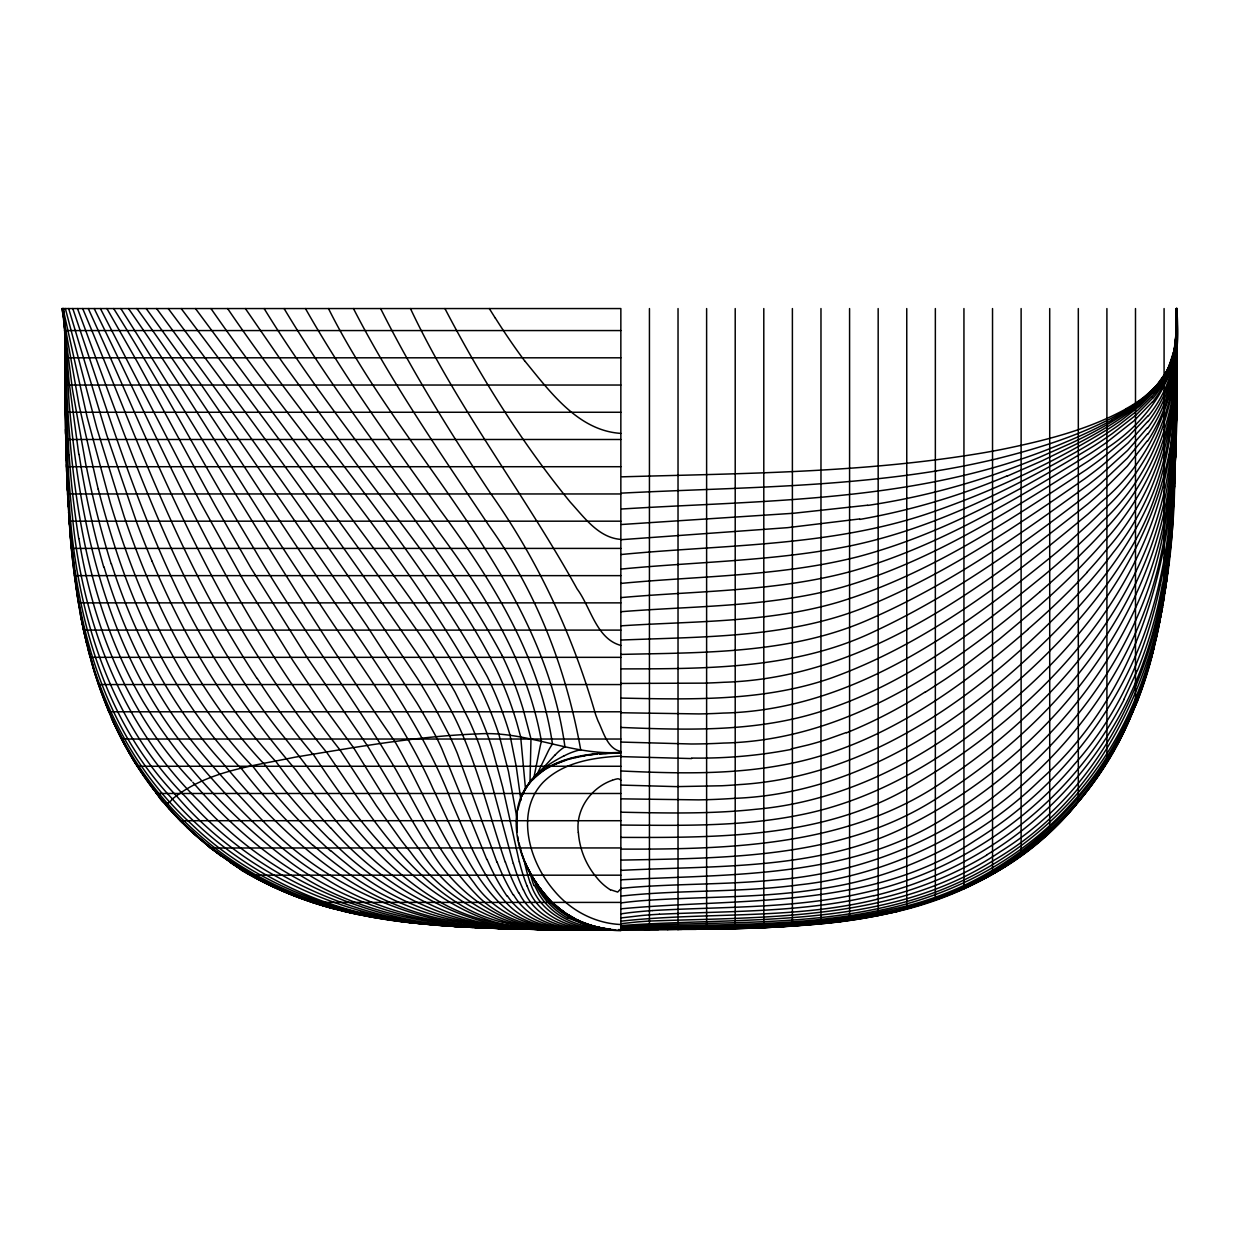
<?xml version="1.0" encoding="UTF-8"?>
<svg xmlns="http://www.w3.org/2000/svg" width="1239" height="1239" viewBox="0 0 1239 1239"><rect width="100%" height="100%" fill="white"/><g stroke="black" fill="none" stroke-linecap="round" stroke-linejoin="round"><path stroke-width="1.5" d="M1176.431 336.807L1176.353 308.557L1176.369 318.377M1176.88 343.699L1176.895 336.915M1176.911 334.778L1176.678 323.441M1176.787 321.954L1176.787 315.248L1176.833 320.483M1176.895 313.157L1176.895 310.912M1176.911 309.812L1176.911 308.557L1176.492 327.251M1176.88 338.774L1177.035 308.557L1176.88 315.279M1176.895 318.206L1176.911 308.557L1176.911 348.717M1174.2 360.177L1176.523 336.141L1176.663 308.557L1176.833 320.158M1176.849 356.847L1176.864 351.102M1176.849 358.907L1176.926 339.796M1176.957 338.712L1176.973 308.557L1176.911 340.601M1176.864 350.73L1176.895 341.639M1176.585 326.353C1180.968 396.155 1153.726 465.709 1101.006 512.218A537.23 537.215 0 0 1 1088.384 524.407L1068.839 542.001A868.895 868.88 0 0 1 1053.599 554.902C958.537 632.169 850.775 710.257 723.189 713.075A598.468 598.468 0 0 1 698.858 713.927L620.847 712.75M1176.895 313.436L1176.833 320.855M1176.787 374.023L1176.88 349.352M1176.926 347.323L1176.756 379.831M1176.864 329.497L1176.508 345.604M620.847 698.084C691.083 699.508 763.255 701.553 830.657 678.244C927.376 643.552 1009.893 579.109 1088.059 514.061A544.974 544.959 0 0 0 1100.635 502.445C1157.923 455.627 1182.114 383.796 1176.957 311.531M1176.818 365.056L1176.864 355.825M1176.988 337.566C1176.508 411.751 1176.136 486.973 1157.35 559.269C1133.236 651.327 1074.786 731.97 1000.926 790.9C936.374 843.434 855.56 874.145 772.733 880.139C726.054 884.646 679.065 883.655 632.339 887.341A528.124 528.124 0 0 0 620.847 888.425M1176.988 336.404L1176.988 327.003M1176.88 315.48L1176.973 310.54M1176.446 344.008L1176.431 333.09M1176.4 335.537L1176.647 357.699M1176.926 314.009L1176.849 324.959M1176.725 384.09L1176.756 379.057M1174.402 435.849L1176.787 371.344M1176.756 335.413L1174.68 418.534A706.896 706.88 0 0 1 1172.388 446.443C1162.259 592.707 1063.016 717.939 942.848 794.416C848.034 858.658 730.7 857.899 620.847 860.114M1176.926 318.903L1176.911 313.792M1176.911 351.628C1176.369 421.275 1175.486 491.635 1159.921 559.858C1140.995 643.444 1093.991 719.317 1031.096 777.054C967.783 836.573 885.498 875.555 798.954 884.878C739.869 892.808 680.025 889.571 620.847 896.122M1176.942 344.365L1176.973 340.384M1176.957 314.52L1176.957 313.529M1176.895 316.425C1181.263 391.989 1158.883 469.953 1101.579 522.146A529.208 529.208 0 0 1 1088.957 534.923L1069.551 553.183A879.752 879.752 0 0 1 1044.105 575.237C972.723 633.454 896.633 691.486 806.233 715.755C745.801 731.877 682.735 729.941 620.847 727.432M1176.725 382.216L1176.585 399.918M1174.231 357.637L1176.849 319.972L1176.074 346.734L1174.138 365.753A156.904 156.904 0 0 1 1147.732 434.378M1176.756 377.306L1176.632 394.73M1176.756 374.736L1176.787 370.012M1176.849 362.098L1176.647 390.626M1176.787 371.034C1180.055 518.723 1156.297 676.68 1039.986 780.198C981.474 836.898 905.678 875.756 824.988 888.131C764.293 898.554 702.544 896.138 641.353 900.753A431.358 431.358 0 0 0 620.832 902.937M1176.833 360.286L1176.895 347.663M1176.802 352.387L1176.709 342.15M1176.756 373.884C1176.121 444.398 1175.346 515.393 1162.445 584.947M1176.369 339.92L1176.167 351.69M1176.369 340.926C1177.313 412.788 1168.207 487.67 1129.751 550.008C1089.267 617.487 1031.622 673.102 969.626 720.804C907.66 768.134 834.188 802.438 755.836 809.284C711.016 814.131 665.839 813.109 620.847 812.195M1176.895 321.675L1176.926 317.091M1176.833 354.602L1176.74 368.246M1173.534 372.753L1175.579 355.376A326.198 326.198 0 0 0 1176.446 339.982L1176.771 322.806L1176.771 326.43M1176.508 406.95L1176.601 396.883M1176.709 380.187C1175.424 470.541 1173.581 563.791 1138.564 648.555C1106.195 727.587 1047.776 795.453 975.279 840.414C870.01 910.588 740.597 897.47 620.847 908.853M1176.647 392.004L1176.477 409.706M1176.4 337.999L1176.059 355.608A488.708 488.693 0 0 1 1175.331 371.282C1173.101 434.843 1146.4 495.801 1103.237 542.295A513.55 513.535 0 0 1 1090.707 556.218L1081.337 566.037A787.694 787.694 0 0 1 1036.331 608.225L998.789 639.649L963.957 666.148A749.301 749.285 0 0 1 946.069 678.678L925.006 692.4M1176.88 317.525L1176.523 336.141M1176.539 401.792L1176.322 420.997M1176.585 393.584C1176.601 522.873 1164.505 663.299 1074.383 764.293C1020.286 828.674 945.032 875.121 862.731 893.025C793.719 908.853 722.569 906.499 652.349 910.557M1176.756 361.556L1176.616 376.191M1176.338 419.309L1176.477 406.702M1176.415 414.26L1176.492 407.894M1176.384 349.909C1175.904 401.204 1170.53 453.582 1149.715 501.005C1126.282 554.096 1088.276 599.242 1047.156 639.556C962.641 722.507 856.072 793.998 733.999 798.365A686.948 686.948 0 0 1 698.672 799.883L620.847 798.845M1176.508 353.409L1174.587 413.981A624.673 624.657 0 0 1 1171.444 447.759C1158.171 585.923 1061.544 700.5 950.762 776.28C855.39 845.912 734.108 849.505 620.847 849.102M1176.245 424.667L1176.369 417.187M1176.415 411.627L1176.167 429.406M1176.322 346.316C1177.933 418.844 1156.576 492.487 1108.193 547.684A506.751 506.736 0 0 1 1087.238 572M1176.338 348.082C1177.484 420.718 1159.425 495.197 1113.149 552.625A489.281 489.281 0 0 1 1088.585 582.826C996.636 682.069 880 776.017 739.373 784.597A567.23 567.214 0 0 1 721.872 785.758L676.37 786.626L620.847 785.077M1176.849 323.441L1176.895 319.941M1176.663 368.51L1175.114 417.063A830.486 830.471 0 0 1 1173.209 444.863C1165.636 608.194 1052.964 752.212 910.433 824.508C821.023 871.017 718.419 865.287 620.847 870.382M1176.338 416.552L1176.074 434.471M1176.214 427.068L1176.338 417.868M1176.431 358.412L1174.495 409.567A540.049 540.049 0 0 1 1169.43 455.271M1176.152 430.088L1176.26 422.871M1176.477 362.423L1175.919 382.696M1176.152 426.417C1174.154 528.867 1167.231 636.645 1113.164 726.689C1082.266 778.882 1038.499 823.517 986.585 854.972M1176.043 436.159L1176.167 427.858M1176.818 322.14L1174.913 348.407M1175.904 442.246L1175.966 439.21M1176.059 432.86L1175.718 449.618M1176.802 322.512L1175.95 339.904M1175.765 446.985L1175.95 437.847M1175.826 442.85L1174.99 472.415M1175.672 451.368L1175.749 448.332M1176.787 326.631C1179.667 378.282 1146.462 423.01 1104.445 449.757A560.291 560.291 0 0 1 1088.198 461.202C1010.528 510.623 931.387 561.391 842.195 587.209C770.116 607.203 694.8 605.809 620.847 611.725M1175.486 457.439L1175.579 454.403L1173.023 512.559L1168.191 567.632M1175.703 447.821L1174.649 481.166M1176.771 325.656L1176.554 332.393M1175.191 466.53L1175.3 463.51M1175.099 469.689L1173.999 495.259M1176.09 352.697C1176.771 419.649 1149.25 484.666 1102.323 532.181A521.263 521.263 0 0 1 1089.747 545.532L1075.406 559.749M1175.083 468.9L1174.402 486.927M1174.789 477.867L1174.835 476.504M1176.554 331.371L1176.678 328.505M1174.711 475.807C1174.526 618.307 1127.66 772.331 1000.554 851.534C897.485 921.522 768.583 916.705 649.453 921.057A508.919 508.919 0 0 0 636.877 921.971L620.847 923.705M1174.309 488.77L1174.433 486.044M1175.718 383.3C1177.577 512.745 1102.571 625.989 1005.836 706.06C946.364 757.54 876.515 800.317 798.381 815.277C739.946 826.893 680.087 825.437 620.847 825.066M1174.386 485.502L1173.426 505.76M1173.813 498.605L1174.185 491.496M1176.384 335.366L1176.57 330.457M1173.503 504.288L1173.829 498.496M1172.992 512.946L1173.534 503.282M1173.488 502.322C1171.041 641.105 1118.12 788.995 992.16 861.322C880.898 930.566 745.708 916.333 620.847 925.595M1173.163 510.081L1172.404 521.681M1176.431 331.928L1174.107 350.358L1168.532 367.41M1173.008 511.846C1167.99 601.534 1150.241 694.506 1096.608 768.738C1049.743 835.427 978.191 883.33 899.39 903.494C808.494 927.732 713.71 920.267 620.847 926.973M1176.415 332.222L1174.355 353.146M1172.512 520.163L1171.413 534.659A885.374 885.358 0 0 1 1166.859 578.117C1156.606 660.852 1127.428 743.818 1069.629 805.52C1019 861.415 948.749 897.268 875.059 911.269C791.349 927.996 705.58 923.117 620.847 927.949M529.998 782.506L530.973 738.862L523.214 709.451A366.419 366.419 0 0 0 502.089 655.431M1171.986 527.489L1166.41 581.927L1158.93 626.144M517.097 817.399L517.252 815.417M1176.245 334.669C1175.857 362.361 1160.107 387.544 1137.727 403.124M1176.183 335.908L1174.448 349.197L1170.932 362.02M517.252 813.156L517.112 832.174M1175.718 341.391L1174.448 351.226A100.111 100.096 0 0 1 1153.401 397.657M1167.866 570.451L1167.169 576.12M516.926 815.231L517.267 812.536M1166.797 578.954L1164.799 593.078M1164.366 595.897L1163.467 601.534M1175.13 344.488C1171.893 373.744 1151.449 397.316 1127.893 413.284A316.208 316.193 0 0 1 1105.591 427.842L1101.626 430.243A554.716 554.7 0 0 1 1076.784 443.856L1042.464 460.645L1006.811 476.303M1169.368 455.255C1146.121 602.727 1030.399 718.666 905.306 789.893C818.716 838.276 717.071 837.672 620.847 837.394M517.639 810.492L521.185 797.637M1162.523 607.249L1151.666 656.593L1138.393 697.836M1162.507 607.141L1155.058 643.335M1158.604 627.708L1157.923 630.852M1156.359 637.884L1157.582 632.417M1155.197 642.236C1128.264 772.331 1023.522 882.788 892.235 909.225C803.275 929.684 711.372 924.728 620.847 928.646M1153.71 648.771L1147.686 670.345M533.622 778.99L540.049 746.993A85.568 85.568 0 0 1 541.412 741.309C528.046 664.538 486.695 596.811 441.053 535.062C387.683 460.319 331.34 387.466 284.087 308.557M1146.013 675.689L1135.776 704.557L1126.948 725.078M620.847 888.812L617.688 892.065L610.471 889.726M1136.488 702.776C1122.673 738.057 1103.732 771.448 1079.463 800.611M1170.375 362.95L1167.556 369.392M1136.612 702.064C1095.803 812.397 993.322 894.341 877.739 913.639C793.13 929.947 706.524 926.447 620.847 929.111M1137.278 670.454L1124.129 698.951M1130.2 717.892C1084.667 828.101 975.883 903.618 858.766 917.898C780.059 930.024 700.19 927.763 620.847 929.405M1125.275 728.64C1108.347 764.153 1085.519 796.894 1057.595 824.601M1166.503 371.437L1167.727 369.439M524.391 790.606L525.336 788.871M536.069 776.28L547.468 752.739A56.529 56.529 0 0 1 552.439 744.004C539.631 656.329 491.744 579.883 440.046 509.941C393.181 444.197 345.309 378.902 305.46 308.557M1166.72 371.359L1156.266 385.825L1143.705 397.673A175.195 175.195 0 0 1 1120.815 413.098M1165.651 373.249L1158.558 383.223L1151.294 390.812M526.327 787.152L527.38 785.464M1147.283 440.867L1127.335 466.143L1100.511 492.859A551.944 551.944 0 0 1 1087.981 503.886C981.908 587.58 865.07 678.136 723.901 682.271A680.381 680.381 0 0 1 703.953 683.138L620.847 683.448M528.495 783.807C537.199 771.138 550.55 762.821 563.946 755.867M1147.345 434.115L1127.351 458.182L1100.635 483.535A557.426 557.426 0 0 1 1088.214 493.974C1021.323 545.594 951.769 595.216 874.982 631.131C795.965 669.292 706.555 668.812 620.847 668.89M1147.515 427.61L1127.552 450.485L1101.037 474.491A560.369 560.369 0 0 1 1088.756 484.372C1019.914 535 948.935 584.436 870.367 618.896C792.046 654.022 704.821 652.473 620.847 654.409M1147.825 421.43L1127.986 443.128L1101.796 465.802A581.54 581.525 0 0 1 1084.93 478.641C1017.42 525.568 948.516 572.062 872.473 604.121C793.161 638.348 705.409 636.521 620.847 640.067M1152.347 401.901L1134.304 420.579L1106.442 442.555A535.449 535.449 0 0 1 1090.614 453.335C1015.453 499.797 938.45 546.306 852.928 570.9C777.333 591.746 698.362 590.647 620.847 597.616M1148.259 415.576L1128.683 436.128L1102.911 457.532A574.989 574.989 0 0 1 1086.324 469.658C1008.205 521.17 928.816 574.524 838.524 602.108C767.87 622.907 693.608 621.033 620.847 625.85M895.689 911.858C965.971 895.998 1031.886 858.41 1077.884 802.485M1153.246 397.533L1135.822 415.22L1112.312 433.573A480.949 480.933 0 0 1 1093.588 446.102C1019.387 490.845 942.6 534.148 858.348 556.652C780.725 576.414 700.112 575.81 620.847 583.43M1076.288 804.359C982.186 920.314 824.26 929.25 686.638 929.064M1156.343 386.676L1147.159 396.201L1134.15 406.996M1153.184 392.887L1139.756 406.02L1121.512 420.16A348.082 348.082 0 0 1 1109.277 428.353C1053.77 462.488 994.375 490.489 932.874 511.924C832.732 546.848 725.481 544.37 621.204 554.514M1151.836 396.511L1137.65 410.388L1118.414 425.38A422.158 422.158 0 0 1 1097.104 439.489L1092.783 442.184A676.68 676.664 0 0 1 1079.463 450.113C1007.787 490.458 933.137 528.263 852.122 545.501C776.048 561.159 698.084 561.561 621.018 569.088M554.871 755.14L535.635 776.094A90.881 90.881 0 0 0 532.46 780.074M532.476 779.13C555.49 756.301 590.043 752.956 620.847 752.476M532.925 779.223A56.56 56.56 0 0 0 521.712 796.398A56.483 56.483 0 0 1 532.801 779.331L538.005 774.437M532.801 779.331L543.131 770.735M1055.132 827.017C990.085 891.832 897.423 918.966 807.72 924.805M1027.797 629.582C957.422 690.712 877.537 747.659 783.977 764.773C730.205 774.995 675.224 773.477 620.847 770.968M1040.094 591.669C950.793 668.332 845.695 740.457 723.607 743.059A616.821 616.821 0 0 1 691.052 743.989L620.847 742.068M610.703 752.723C565.774 752.6 523.849 730.979 478.641 733.875C416.784 736.121 355.639 747.256 294.681 757.246C252.679 766.058 207.068 770.921 172.5 798.892C163.517 811.111 160.125 795.887 153.295 789.382C141.107 773.306 130.374 756.146 121.159 738.212C101.195 699.385 88.403 657.197 80.427 614.358M540.266 772.656L545.145 769.311M544.68 769.651L554.499 764.386L568.84 759.213M1111.925 419.866L1115.518 417.806A219.086 219.086 0 0 0 1137.758 403.171M1120.846 413.16C1082.576 434.657 1040.295 447.899 997.891 458.507M1126.344 408.715C1088.167 429.809 1045.313 440.464 1002.878 449.215A866.65 866.634 0 0 1 984.045 452.7C864.559 472.957 742.904 473.344 622.086 476.829M550.472 766.244L564.318 760.483M846.361 732.512L827.187 739.358A347.601 347.601 0 0 1 808.153 744.933L791.272 748.929M612.345 780.245C591.003 787.694 575.454 809.563 578.288 832.546M569.491 758.918L573.115 757.989M570.714 758.64L586.341 755.403M899.39 910.975C851.394 922.451 801.958 926.4 752.739 927.996M895.224 911.966L839.717 921.63L779.083 926.911M873.929 895.58C803.708 912.554 731.072 910.913 659.396 914.243M877.258 899.251C793.239 920.081 706.106 911.703 620.847 921.197M574.927 757.525L577.792 756.905M580.642 756.301L585.149 755.527M936.483 470.928C832.5 487.686 726.828 487.763 621.916 493.107M859.68 518.94L787.431 527.675L621.374 539.677M620.847 913.871L628.762 912.787A449.68 449.68 0 0 1 652.349 910.588M620.847 917.96L641.972 915.482A558.123 558.123 0 0 1 659.396 914.243M867.625 505.202L793.471 513.271L621.56 524.5M586.636 755.263L592.923 754.412M587.797 755.14L597.306 754.04M620.847 879.829C733.085 873.789 853.47 879.117 951.227 813.744C1067.011 741.758 1156.421 619.996 1170.096 482.095A735.238 735.223 0 0 0 1174.092 440.139M803.677 925.13L762.155 927.608M599.211 753.823L620.847 752.956M599.475 753.746L611.663 753.049M621.73 508.997C771.107 499.751 926.648 502.43 1066.671 441.688A446.721 446.721 0 0 0 1112.003 420.006M604.818 753.42L610.316 753.157M620.847 756.038C593.496 757.556 563.42 762.062 543.162 782.274A54.346 54.346 0 0 0 532.476 798.396C525.104 815.68 526.792 835.458 532.631 852.912A114.236 114.236 0 0 0 554.065 890.562C570.436 910.386 595.014 923.458 620.847 924.511M771.649 927.299L667.496 929.575M757.571 927.934L719.689 928.894M748.139 928.274L724.49 928.925M719.766 929.018L710.257 929.064M710.334 929.188L715.042 929.111M599.691 929.87L609.805 929.73M594.333 929.916L610.269 929.73L607.668 929.746M700.871 929.204L705.626 929.25M593.202 929.916L610.672 929.715M592.35 929.978L596.47 929.931M590.848 929.885L605.267 929.73M589.872 929.962L597.492 929.916M599.366 929.854L603.021 929.823M696.256 929.374L620.847 929.56L667.976 929.575M603.935 929.715L585.83 929.916M605.886 929.73L610.471 929.684M587.224 929.947L598.468 929.9M603.687 929.777L607.187 929.746M591.406 929.792L609.123 929.668M523.478 889.757C537.354 923.272 576.971 931.728 609.588 929.684M677.346 929.405L682.069 929.374M596.331 929.746L602.495 929.699L587.224 929.637M582.841 929.885L610.997 929.684L607.064 929.668M581.23 929.854L586.914 929.839M587.472 929.761L607.606 929.668M128.5 308.557C193.578 401.653 249.813 500.556 313.684 594.472C354.664 658.203 402.025 718.666 432.829 788.329C451.708 827.513 467.707 869.886 498.403 901.744C520.798 924.79 554.623 930.752 585.474 929.823M587.023 929.715L609.758 929.653M644.404 929.622L658.544 929.606M64.459 330.565L620.847 330.565M64.893 357.808L620.847 357.808M65.001 385.035L620.847 385.035M65.295 412.262L620.847 412.262M65.76 439.489L620.847 439.489M66.503 466.716L620.847 466.716M67.634 493.958L620.847 493.958M69.245 521.185L620.847 521.185M71.459 548.412L620.847 548.412M74.448 575.639L620.847 575.639M78.429 602.866L620.847 602.866M83.586 630.109L620.847 630.109M90.215 657.336L620.847 657.336M98.531 684.563L620.847 684.563M108.862 711.79L620.847 711.79M121.577 739.033L620.847 739.033M691.563 758.578L620.847 756.611M137.219 766.26L620.847 766.26M156.455 793.487L620.847 793.487M180.244 820.714L620.847 820.714M186.919 827.373L210.444 848.003L518.212 847.941M519.265 847.941L620.847 847.941M250.743 875.183L620.847 875.183M312.414 902.41L620.847 902.41M571.907 929.746L581.834 929.699M587.782 929.668L610.842 929.637M618.215 929.637L648.555 929.622M579.279 929.978L588.215 930.009M595.696 929.885C563.621 931.48 526.761 924.635 507.541 896.107M567.818 929.715L582.531 929.637L562.289 929.622M569.398 929.777L582.392 929.962M589.563 929.993L577.668 929.854M604.229 929.699C572.356 931.682 534.365 923.922 518.816 892.576M564.814 929.73L579.14 929.916M590.833 929.947C560.973 930.721 527.644 925.936 506.348 902.813C480.252 874.223 466.886 837.022 451.646 802.113C427.873 739.048 389.619 683.185 352.108 627.677C278.171 522.796 212.132 412.525 136.91 308.557M560.694 929.591L575.639 929.606M557.86 929.637L575.546 929.854M551.897 929.529L571.551 929.808M547.762 929.436L561.917 929.513M596.609 929.792C565.712 931.387 530.184 923.287 513.442 894.62M562.444 929.699L534.35 929.327M584.096 930.009L537.014 929.389M604.586 929.591L607.915 929.622M542.883 929.343L556.296 929.498M543.116 929.451L555.722 929.606M564.163 929.777L573.905 929.9C538.253 930.148 500.463 920.546 475.435 893.613C441.069 858.364 420.16 812.954 396.372 770.519C352.108 694.862 298.398 624.998 254.305 549.14C206.046 469.751 163.145 387.203 113.663 308.557M553.585 929.622L567.648 929.808C510.453 932.348 458.941 897.965 430.398 849.613A488.073 488.058 0 0 1 422.499 837.936L367.286 745.553L307.83 658.668L250.913 567.973L215.183 505.605L137.792 362.779L106.895 308.557M544.68 929.513L557.72 929.684M533.482 929.219L545.733 929.389M528.031 929.157L541.288 929.405M567.927 929.839L578.241 929.978M521.464 929.049L541.846 929.467M549.961 929.56L556.419 929.668M579.96 929.962C539.739 931.759 497.397 917.17 473.995 882.788C441.022 839.732 421.895 788.345 394.947 741.65C297.391 601.194 212.21 452.901 120.818 308.557M529.146 929.188L487.732 928.073M514.928 928.878L550.286 929.498C460.288 932.797 380.265 879.349 327.266 809.888M620.847 433.387C578.086 430.738 549.899 391.555 525.088 361.323M620.847 539.399C598.514 537.803 584.188 517.267 570.281 502.136C521.557 442.462 480.546 376.78 444.925 308.557M507.634 928.708L546.833 929.513M620.847 645.411C596.346 638.952 590.647 607.033 577.142 588.99C524.453 493.788 456.974 407.306 410.45 308.557M565.743 929.808L526.699 928.878A609.108 609.108 0 0 1 510.251 927.934C449.85 924.929 389.944 905.786 341.856 868.4A418.302 418.286 0 0 1 320.653 851.704L313.281 845.385M607.993 929.529C575.934 931.279 538.454 919.09 527.179 885.947M572.015 929.885C536.626 929.715 499.952 925.967 468.11 909.302C404.812 874.115 366.186 809.826 326.353 751.825M620.847 751.438C607.187 748.759 603.455 731.691 598.065 721.052A296.4 296.4 0 0 1 595.618 714.624C572.836 635.607 538.144 560.586 490.567 493.354C450.841 433.65 412.819 372.691 380.621 308.557M497.722 928.414L522.719 929.095M518.072 928.925L536.533 929.312M549.868 929.482L530.664 928.925A559.254 559.254 0 0 1 514.851 927.996M547.158 929.343L558.231 929.637M488.383 928.088L514.572 928.863M521.774 928.987C444.801 928.026 364.916 916.736 298.893 874.393C258.672 849.892 223.562 817.786 192.835 782.258M565.387 929.746C506.55 932.1 452.127 899.437 420.331 850.697A473.53 473.515 0 0 1 411.766 839.051L390.331 806.992L353.518 747.597L326.306 710.257L293.024 660.79L244.919 583.073L200.919 503.452L100.405 308.557M529.518 929.095C427.889 931.991 327.793 891.011 258.564 816.315C225.978 781.097 192.339 746.25 166.506 705.564C139.078 662.741 118.588 615.69 104.045 567.028M479.152 927.732L492.487 928.228M485.673 927.918L502.988 928.507M543.967 929.296L538.082 929.033A469.875 469.875 0 0 1 523.447 928.104C447.79 925.595 379.908 883.283 330.674 827.838M514.231 928.708C448.998 926.834 382.232 914.583 326.368 879.117C270.195 845.803 226.319 796.522 184.75 747.071C118.959 664.878 88.418 560.833 75.192 457.857A1220.043 1220.043 -90 0 1 69.028 402.04L63.994 317.896M553.028 929.451C441.998 933.664 368.308 837.564 313.08 754.024M470.03 927.299L481.847 927.81M522.564 928.816C487.02 927.299 451.275 923.272 417.233 912.554A268.12 268.12 0 0 1 391.88 903.138C322.512 873.449 268.755 818.112 221.131 761.242C170.099 704.883 134.571 635.855 111.386 563.807M474.707 927.438L488.274 927.996M607.822 929.389C576.073 930.319 540.374 915.559 530.431 882.942M558.309 929.544C499.302 930.644 444.491 899.096 410.264 851.751A464.439 464.439 0 0 1 401.049 840.135L376.393 805.706L339.842 749.688M494.764 928.15C449.649 926.602 404.332 922.9 360.363 912.214M502.523 928.305C427.021 926.338 350.343 907.273 289.167 861.337C231.213 818.019 180.925 763.441 143.166 701.661C76.446 587.518 66.999 451.166 64.474 321.954M461.326 926.834L472.911 927.391M476.984 927.5L452.7 926.307M610.719 929.405C593.744 928.553 576.352 925.44 561.561 916.628A65.636 65.636 0 0 1 538.98 894.14L534.489 885.343M544.757 929.142C508.129 927.484 470.882 920.221 438.978 901.357C369.934 860.966 328.134 790.559 278.62 730.421C181.018 606.351 132.356 454.31 77.468 308.557M486.648 927.748C379.599 926.787 273.804 883.283 201.523 803.476C123.544 728.702 82.332 623.232 72.497 516.957A1009.135 1009.135 90 0 1 68.145 467.258L65.559 407.786L64.691 321.567M454.186 926.416L463.696 926.927M465.074 926.973L402.954 921.77L349.506 912.663M475.435 927.237C366.388 925.285 258.362 880.201 186.144 797.389C108.629 719.828 75.625 609.433 69.198 502.306A1123.092 1123.092 90 0 1 67.526 477.185L65.14 401.637M446.179 925.874L454.821 926.431M447.79 925.905L455.766 926.447M459.08 926.54C362.175 922.652 262.668 893.226 191.751 824.353C128.841 766.91 91.392 686.034 78.398 602.619M464.424 926.664C355.965 923.566 247.862 879.225 176.542 795.965C97.509 713.943 71.15 596.981 67.386 486.447M438.141 925.27L446.83 925.889M514.851 927.996C453.443 925.053 393.243 903.045 345.991 863.273A429.468 429.468 0 0 1 330.658 850.512M449.246 925.951L421.988 923.86M430.072 924.604L438.792 925.285M609.991 929.265L588.448 925.843L568.128 918.037M441.285 925.332C353.982 919.911 264.991 893.722 198.736 834.436C146.481 789.336 109.621 727.897 91.392 661.533M610.238 929.157L606.041 928.692M413.888 923.024L422.669 923.86M423.723 923.876C327.251 916.736 229.509 879.241 165.856 804.003M605.112 928.661L609.015 929.095M607.342 928.801L609.573 929.064M405.788 922.11L414.012 923.024M414.585 923.024L397.704 921.088M607.033 928.708L610.393 929.126M397.827 921.088L381.612 918.765M398.431 921.088L365.691 916.008M373.62 917.449L381.736 918.765M602.882 928.15L598.468 927.299M597.368 927.391L601.225 928.088M373.744 917.449L357.808 914.459M601.844 928.057L599.769 927.67A99.321 99.321 0 0 0 609.061 929.235M366.481 915.977C321.443 907.97 277.505 892.374 238.693 867.981M357.932 914.459L342.305 910.975M596.098 927.113C572.635 922.436 551.03 908.172 538.578 887.573M593.574 926.261L595.634 926.772M594.101 926.245L596.284 926.803M343.095 910.913C273.85 894.434 208.942 857.156 163.362 802.02M335.645 909.287C298.336 899.514 262.374 884.119 230.346 862.561M589.485 925.115L591.514 925.703M589.764 924.991L591.932 925.641M587.456 924.464C571.535 919.245 557.163 909.581 546.244 896.897M587.611 924.279L583.352 922.714A99.492 99.492 0 0 0 608.783 929.219M579.186 920.933L575.128 918.982M573.146 917.929L567.338 914.49M241.388 869.654L210.134 847.77L178.06 818.452M238.306 867.734L210.444 848.003M565.449 913.267L554.778 904.919M220.759 855.855L193.733 833.77L169.216 808.835M554.468 904.191L557.999 907.258M330.286 839.562C380.11 890.593 447.294 925.44 519.249 928.057A512.931 512.931 0 0 0 534.458 928.971M550.116 900.459L551.649 901.977M548.877 898.724L551.061 900.97M182.226 822.727L165.376 804.39L169.449 809.098M240.986 768.428C184.89 710.055 145.923 637.078 119.641 560.973A982.341 982.326 90 0 1 98.253 489.204M252.028 765.872C196.072 707.004 156.641 634.198 128.732 558.386A1026.403 1026.403 -90 0 1 110.317 502.957L87.071 416.862L63.05 308.557M263.473 763.379C209.701 705.998 170.703 636.257 141.525 563.637A1037.632 1037.632 90 0 1 124.194 516.663L96.843 428.245L65.357 308.557M191.611 780.973C128.98 715.042 93.157 627.538 78.909 538.562M275.29 760.947C222.013 702.978 182.675 633.485 152.087 561.282M172.422 798.954C102.806 725.311 75.3 622.83 69.446 523.927M548.273 898.136L545.222 894.775A119.765 119.765 0 0 1 532.693 877.336M545.749 895.704L537.896 885.42M162.867 801.416L159.397 797.204M545.392 895.859L535.341 881.471M158.917 796.6L134.912 762.589L122.615 740.999L111.479 717.892L112.501 720.184M157.446 794.757L132.403 758.454L113.012 721.315M168.225 308.557C253.499 422.205 337.442 537.029 417.62 654.362A788.035 788.035 0 0 1 441.595 693.67C473.298 745.491 485.858 805.273 505.233 862.096M156.579 308.557C246.189 429.902 333.988 552.826 417.45 678.492A783.606 783.59 0 0 1 437.413 712.471L449.339 735.362A421.818 421.818 0 0 1 457.268 753.173L496.916 862.174M181.188 308.557C262.451 416.227 342.909 524.577 420.269 635.096A866.572 866.572 0 0 1 438.498 663.438L455.085 692.183L469.798 721.841A373.497 373.497 0 0 1 479.478 745.522L490.768 780.26L513.256 863.506M146.202 308.557L200.16 383.176L366.713 625.571L416.862 702.885A801.37 801.37 0 0 1 436.035 736.601A444.321 444.321 0 0 1 441.765 748.557L486.803 859.51M195.452 308.557L376.455 551.99C418.224 609.309 462.209 666.768 487.144 733.891A389.061 389.061 0 0 1 492.735 750.478L502.693 787.152L519.28 861.848M210.955 308.557C299.652 436.438 406.206 552.873 480.933 689.906A366.899 366.899 0 0 1 498.883 734.324L508.439 771.386L516.771 817.09M227.604 308.557C312.073 432.767 414.631 544.928 487.361 676.742A367.178 367.178 0 0 1 510.065 735.285M245.368 308.557L283.127 363.244L335.723 435.245C390.099 512.59 454.078 584.359 496.421 669.54A365.412 365.397 0 0 1 516.709 722.476L520.659 736.818L525.522 789.119M257 678.507L249.782 667.341A1069.582 1069.567 -90 0 1 230.082 635.204C168.829 532.166 129.15 418.55 82.672 308.557M264.139 308.557C337.488 428.245 435.586 531.546 502.074 655.431M495.306 318.129L489.297 308.557M535.558 881.812L536.704 883.624M328.49 308.557C402.644 457.191 541.644 575.779 564.953 746.978M353.456 308.557C392.515 384.586 441.595 454.698 488.971 525.646C536.735 592.196 566.455 669.571 580.719 749.936M534.954 881.053L536.704 884.352M94.179 308.557C162.898 447.697 223.02 592.443 315.852 718.001A838.54 838.524 0 0 0 339.827 749.703M88.263 308.557C148.835 441.053 201.214 578.768 286.085 698.378A784.241 784.225 0 0 0 326.26 751.903M111.479 717.892L114.22 723.963A334.607 334.607 0 0 0 165.763 804.08M108.831 711.728L94.691 672.715L84.283 633.253M72.76 308.557C103.906 399.856 131.923 492.626 172.871 580.208C204.45 649.081 246.576 712.735 295.935 770.069A863.986 863.986 0 0 0 327.235 809.919M522.006 854.089L518.769 842.257M68.672 308.557L106.693 434.92L136.662 522.424A1104.507 1104.491 90 0 0 152.072 561.282M90.246 657.429L87.659 647.594M98.175 489.219L79.157 405.633L62.012 308.557L620.847 308.557L620.847 930.443M86.947 644.683L77.856 599.428L70.855 541.722M510.019 735.3L516.229 766.368L520.891 800.255M83.044 627.507L83.648 630.388M86.374 467.599L72.435 389.294L62.151 308.557M82.44 624.611L76.013 587.301M517.654 836.294L518.444 840.77M78.15 601.085L77.159 594.968M78.8 454.465L69.028 381.504L62.91 308.557M76.926 593.435L69.895 529.843M75.796 585.768L75.378 582.702A886.892 886.876 0 0 1 70.762 540.529M70.747 540.529L68.641 512.141L69.105 519.172M516.802 829.154L517.035 832.004M70.592 538.671L66.983 478.022M517.097 829.34L517.252 831.323M69.012 455.023L66.256 406.253L64.862 347.601M69.461 524.298L66.302 460.877M68.315 506.844L67.603 493.587M67.82 497.846L66.147 455.627M67.355 488.274L67.479 490.923M67.278 486.679L66.41 464.687M66.999 480.298L66.782 474.986M65.063 329.125L64.877 322.419M66.581 469.689L66.689 472.338M63.7 308.557L63.824 312.29M66.085 453.877L66.256 459.669M66.271 460.258L65.76 441.13M65.992 450.377L66.039 452.127M65.946 448.626L66.101 454.651M65.961 449.618L65.713 439.52M65.853 445.126L65.001 389.402M65.512 429.406L65.605 434.471M65.59 433.511L65.063 395.52M1176.353 314.21L1176.322 308.557L1176.322 313.467M65.202 409.211L65.264 414.26M65.078 399.144L65.14 404.177M1176.245 308.557L1176.353 319.352M1176.307 316.394L1176.369 324.231M1176.616 308.557L1176.4 330.147M64.955 383.3L65.032 394.126M64.939 381.643L65.017 391.958M1176.57 321.892L1176.477 308.557L1176.446 331.154M64.955 384.09L64.846 361.138M64.924 377.198L64.8 338.293M1176.663 317.014L1176.322 341.205L1174.169 362.888A144.529 144.514 0 0 1 1147.856 427.858M64.862 363.941L64.8 340.338M1176.57 320.901L1176.585 327.065M64.8 343.807L64.8 321.582M64.8 320.994L64.8 333.725M1164.087 308.557L1164.087 597.802M1135.497 308.557L1135.497 705.27M1106.907 308.557L1106.907 762.372M1078.317 308.557L1078.317 802.036M1049.712 308.557L1049.712 832.159M1021.122 308.557L1021.122 855.7M992.532 308.557L992.532 874.269M963.942 308.557L963.942 888.905M935.352 308.557L935.352 900.335M906.762 308.557L906.762 909.085M878.172 308.557L878.172 915.559M849.582 308.557L849.582 920.329M820.977 308.557L820.977 923.721M792.387 308.557L792.387 926.06M763.797 308.557L763.797 927.655M735.207 308.557L735.207 928.646M706.617 308.557L706.617 929.296M678.027 308.557L678.027 929.637M649.437 308.557L649.437 929.916M1151.403 390.935A134.462 134.462 0 0 1 1126.266 408.576M997.891 458.538A834.544 834.528 0 0 1 936.467 470.897M1176.74 320.483A194.089 194.089 0 0 1 1175.3 344.504M1176.756 320.855A197.249 197.249 0 0 1 1175.455 343.11M1175.284 343.095A85.259 85.259 0 0 1 1156.746 387.002M1134.181 407.042A261.475 261.475 0 0 1 1110.392 422.623L1106.628 424.9A504.939 504.939 0 0 1 1070.899 443.299L1040.063 457.052A717.691 717.675 0 0 1 867.656 505.435M1006.703 476.055A678.105 678.105 0 0 1 859.773 519.42M1176.849 319.073A265.611 265.611 0 0 1 1176.291 334.933L1174.68 348.02A90.772 90.772 0 0 1 1153.37 393.042M1176.88 319.476A311.268 311.268 0 0 1 1176.57 330.457M1174.727 349.553A95.403 95.403 0 0 1 1151.991 396.65M1163.56 598.84A504.35 504.35 0 0 1 1136.875 702.931M986.693 855.158A378.623 378.623 0 0 1 877.227 899.096M1162.29 584.916A436.778 436.778 0 0 1 1137.433 670.516M1124.331 699.059A380.729 380.729 0 0 1 873.975 895.766M1087.408 572.139A765.64 765.625 0 0 1 1027.689 629.443M924.867 692.167A481.274 481.274 0 0 1 846.485 732.822M791.365 749.394A487.159 487.159 0 0 1 691.579 758.051M1075.437 559.78A831.896 831.88 0 0 1 1040.079 591.638M1173.426 372.738A168.334 168.334 0 0 1 1147.624 441.084M1174.247 360.177A133.409 133.394 0 0 1 1148.088 421.632M1174.355 357.653A123.513 123.513 0 0 1 1148.491 415.762M1174.464 353.161A106.539 106.539 0 0 1 1152.518 402.04M350.219 912.384A358.226 358.21 0 0 1 241.14 870.057M360.27 912.616A370.368 370.368 0 0 1 172.391 798.985M78.754 538.593A921.46 921.444 0 0 1 69.121 455.023M103.735 567.121A915.575 915.559 0 0 1 79.079 454.419M111.185 563.869A956.57 956.554 90 0 1 86.56 467.552M313.111 845.571A578.985 578.985 0 0 1 241.187 768.257M330.395 850.821A601.023 601.023 0 0 1 252.353 765.625M330.07 839.763A663.686 663.67 0 0 1 263.69 763.209M330.519 827.977A753.808 753.808 0 0 1 275.445 760.839M312.848 754.21A745.801 745.785 0 0 1 257.216 678.368M507.154 896.37A221.905 221.905 0 0 1 487.082 859.401M513.132 894.806A211.079 211.079 0 0 1 497.133 862.081M518.552 892.73A210.041 210.041 0 0 1 505.419 862.034M523.292 889.85A197.822 197.806 0 0 1 513.38 863.475M527.04 885.993A192.014 192.014 0 0 1 519.389 861.817M530.23 883.004A183.821 183.821 0 0 1 523.942 859.107M533.854 885.56A158.499 158.499 0 0 1 530.431 874.145M567.989 918.3A76.369 76.369 0 0 1 533.901 880.077M554.948 755.217A49.529 49.529 0 0 1 564.829 746.776M549.527 899.499A114.685 114.685 0 0 1 539.011 886.907M531.02 874.13A114.685 114.685 0 0 1 528.96 870.103M581.85 922.064A99.321 99.321 0 0 1 577.544 920.128M571.303 916.86A99.321 99.321 0 0 1 554.158 904.485M563.977 755.945A66.689 66.689 0 0 1 580.673 749.719M529.673 871.931A119.765 119.765 0 0 1 527.597 867.765M574.493 918.502A99.492 99.492 0 0 1 551.231 901.558M615.953 929.854A99.925 99.925 0 0 1 583.011 922.389M574.246 918.238A99.925 99.925 0 0 1 554.483 904.393M547.793 897.795A99.925 99.925 0 0 1 544.773 894.357M538.315 885.792A120.957 120.957 0 0 1 525.382 862.778M538.268 885.761A120.942 120.942 0 0 1 522.517 855.545M620.832 930.659A100.917 100.917 0 0 1 544.37 894.744M544.587 894.558A121.53 121.53 0 0 1 521.634 854.213C515.409 835.675 513.612 814.673 521.278 796.259A56.855 56.855 0 0 1 532.476 779.114M525.011 361.37A674.806 674.806 0 0 1 495.368 318.082M610.393 889.85A54.717 54.717 0 0 1 596.811 877.723A78.336 78.336 0 0 1 578.381 832.546M612.391 780.322A21.837 21.837 0 0 1 617.734 778.789A4.12 4.12 0 0 1 620.909 780.415M600.419 927.67A96.239 96.239 0 0 1 569.398 915.435M564.179 911.997A96.239 96.239 0 0 1 561.67 910.154M547.793 897.594A120.322 120.322 0 0 1 528.976 870.661M523.369 857.93A120.322 120.322 0 0 1 521.851 853.625"/></g></svg>
